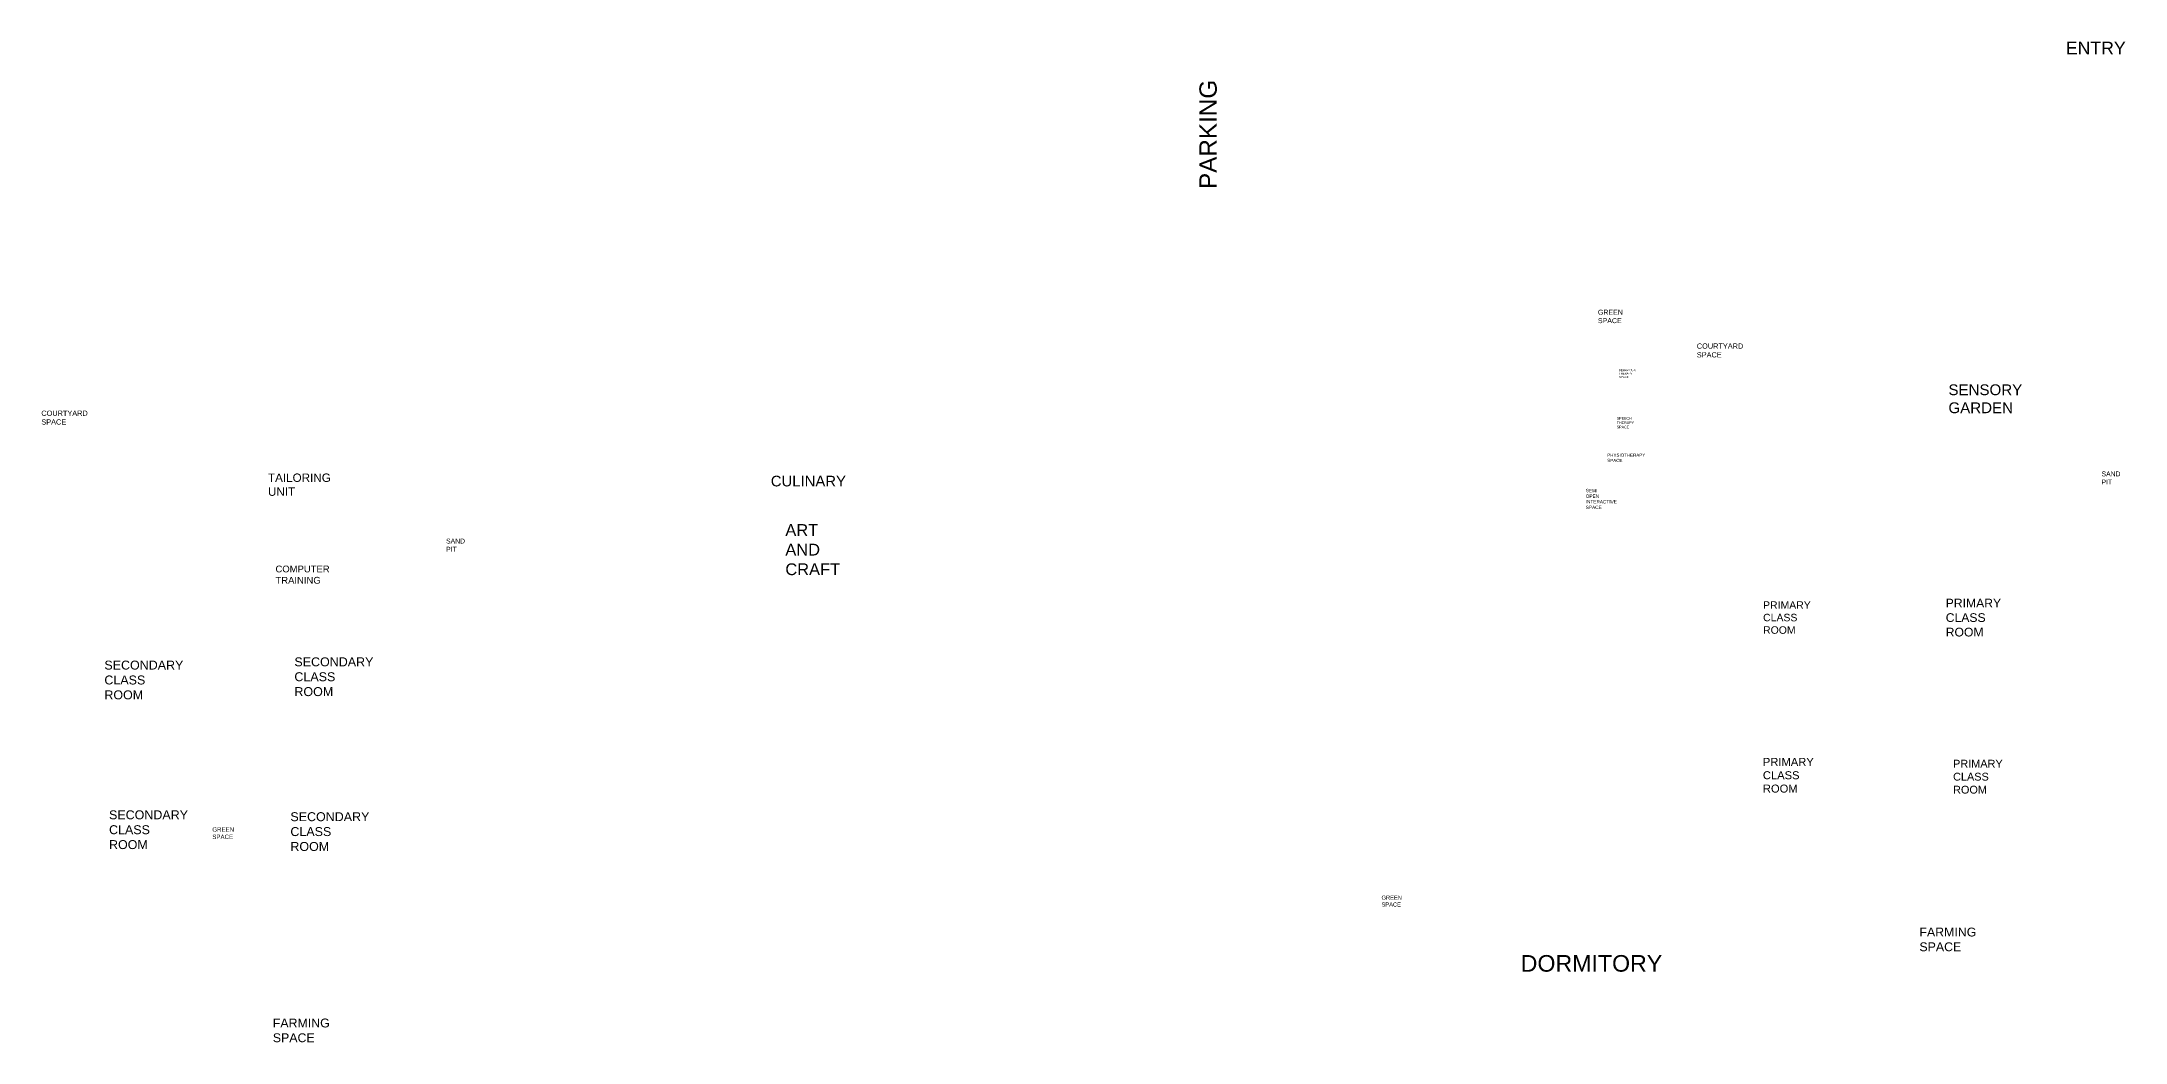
# Model space of a CAD drawing. Header units: metres. Extents: x -353 to 1688, y -477 to 135.
# Drawn here: x 928.3 to 1059.2, y 34.4 to 97.2 of the extents above; entities that cross this region are included whole.
import ezdxf

# ---------------------------------------------------------------- set-up
doc = ezdxf.new("R2010")
doc.units = ezdxf.units.M
doc.header["$MEASUREMENT"] = 0
doc.layers.add('TEXT', color=141, linetype='Continuous', plot=False)
doc.styles.get("Standard").update_dxf_attribs({"font": 'arial.ttf'})

msp = doc.modelspace()

# ---------------------------------------------------------------- texts
at = {"layer": 'TEXT', "attachment_point": 1}
for s, width, gutter_width, insert, char_height in [('ENTRY', 0.1137345, 3.97206, (1055.4359, 97.23727), 0.794412), ('GREEN SPACE', 0.0752314, 1.5772, (1026.05423, 80.41401), 0.3154397), ('COURTYARD SPACE', 0.2376075, 1.64801, (1032.26497, 78.29843), 0.3296019), ('BEHAVIOUR THERAPY SPACE', 0.0649805, 0.63609, (1027.37976, 76.68467), 0.1272186), ('SENSORY GARDEN', 0.469782, 3.39108, (1048.06561, 75.72996), 0.6782154), ('COURTYARD SPACE', 0.2376075, 1.64801, (928.3108, 74.08346), 0.3296019), ('SPEECH THERAPY SPACE', 0.2742639, 0.82157, (1027.23723, 73.68082), 0.1643146), ('PHYSIOTHERAPY SPACE', 0.0600503, 1.00245, (1026.64249, 71.38937), 0.2004892), ('TAILORING UNIT', 0.2742055, 2.62079, (942.54192, 70.13349), 0.5241584), ('CULINARY', 0.2539478, 3.34098, (974.11627, 69.99373), 0.668196), ('SAND PIT', 0.0374593, 1.5309, (1057.67995, 70.26244), 0.30618), ('SEMI OPEN INTERACTIVE SPACE', 0.0741932, 1.05927, (1025.28908, 69.17281), 0.2118534), ('ART AND CRAFT', 0.3544712, 3.69158, (975.03034, 66.9562), 0.7383169), ('SAND PIT', 0.0374593, 1.5309, (953.72577, 66.04747), 0.30618), ('COMPUTER TRAINING', 0.0507446, 2.12709, (943.0136, 64.35569), 0.4254175), ('PRIMARY CLASS ROOM', 0.0167674, 2.35009, (1036.42667, 62.11285), 0.4700184), ('PRIMARY CLASS ROOM', 0.0194982, 2.73285, (1047.89441, 62.27563), 0.5465697), ('SECONDARY CLASS ROOM', 0.2488736, 2.80325, (932.26919, 58.39044), 0.5606504), ('SECONDARY CLASS ROOM', 0.2488736, 2.80325, (944.20238, 58.59453), 0.5606504), ('PRIMARY CLASS ROOM', 0.0179255, 2.51241, (1036.4121, 52.28532), 0.5024825), ('PRIMARY CLASS ROOM', 0.0174659, 2.448, (1048.35587, 52.16777), 0.4896005), ('SECONDARY CLASS ROOM', 0.2488736, 2.80325, (932.56081, 48.9931), 0.5606504), ('SECONDARY CLASS ROOM', 0.2488736, 2.80325, (943.94936, 48.87555), 0.5606504), ('GREEN SPACE', 0.1200778, 1.37896, (939.04667, 47.92874), 0.275792), ('GREEN SPACE', 0.386157, 1.2902, (1012.46547, 43.64188), 0.258039), ('FARMING SPACE', 0.0644033, 2.7769, (1046.24097, 41.63342), 0.5553807), ('DORMITORY', 0.506128, 5.20671, (1021.20615, 39.90972), 1.041343), ('FARMING SPACE', 0.0644033, 2.7769, (942.84522, 35.92379), 0.5553807)]:
    msp.add_mtext_dynamic_manual_height_columns(s, width=width, gutter_width=gutter_width, heights=[0], dxfattribs=dict(at, insert=insert, char_height=char_height))
at = {"layer": 'TEXT', "insert": (1001.02955, 87.99053), "char_height": 1.090517, "attachment_point": 1, "rotation": 90}
msp.add_mtext_dynamic_manual_height_columns('PARKING', width=0.5066842, gutter_width=5.45258, heights=[0], dxfattribs=at)

doc.saveas('drawing.dxf')
